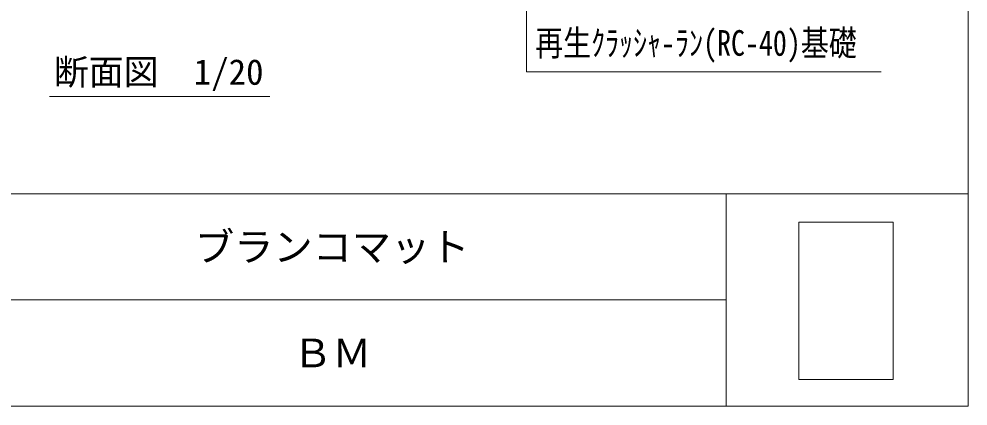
# Model space of a CAD drawing. Units: millimetres, scale not verified. Extents: x 303 to 5780, y 4488 to 8222.
# Drawn here: x 4024 to 5780, y 4488 to 5205 of the extents above; entities that cross this region are included whole.
import ezdxf
from ezdxf.enums import TextEntityAlignment as Align

# ---------------------------------------------------------------- set-up
doc = ezdxf.new("R2010")
doc.units = ezdxf.units.MM
doc.header["$LTSCALE"] = 20
for name, color, linetype, lineweight in [('0_2', 7, 'Continuous', 13), ('_0-0_', 7, 'Continuous', 13), ('寸法', 1, 'Continuous', 13), ('本体', 7, 'Continuous', 13)]:
    doc.layers.add(name, color=color, linetype=linetype, lineweight=lineweight)
doc.styles.add('ＭＳ ゴシック', font='')
doc.styles.get('ＭＳ ゴシック').set_extended_font_data('MS Gothic')

msp = doc.modelspace()

# ---------------------------------------------------------------- linework, layer by layer
at = {"layer": '0_2'}
msp.add_line((5331.86, 4685), (3387.96, 4685), dxfattribs=at)
msp.add_lwpolyline([(5466.58, 4828.96), (5640.98, 4828.96), (5640.98, 4537.89), (5466.58, 4537.89)], close=True, dxfattribs=at)
at = {"layer": '_0-0_', "color": 6}
msp.add_line((303.28, 4881.57), (5779.54, 4881.57), dxfattribs=at)
at = {"layer": '_0-0_'}
msp.add_line((5331.86, 4881.57), (5331.86, 4488.42), dxfattribs=at)
at = {"layer": '_0-0_', "color": 6}
msp.add_lwpolyline([(5779.54, 8112.05), (303.28, 8112.05), (303.28, 4488.42), (5779.54, 4488.42)], close=True, dxfattribs=at)
at = {"layer": '寸法', "color": 3}
msp.add_line((4080.22, 5062.05), (4487.73, 5062.05), dxfattribs=at)
at = {"layer": '本体', "color": 1}
msp.add_lwpolyline([(4962.6, 5760.45), (4962.6, 5745.45), (4962.6, 5107.72), (5618.58, 5107.72)], dxfattribs=at)

# ---------------------------------------------------------------- texts
at = {"layer": '_0-0_', "style": 'ＭＳ ゴシック'}
for s, p in [('ブランコマット', (4603.31, 4783.29)), ('ＢＭ', (4603.31, 4586.71))]:
    msp.add_text(s, height=53.17, dxfattribs=at).set_placement(p, align=Align.MIDDLE_CENTER)
at = {"layer": '寸法', "color": 3, "style": 'ＭＳ ゴシック', "width": 0.8}
msp.add_text('再生ｸﾗｯｼｬ-ﾗﾝ(RC-40)基礎', height=47.47, dxfattribs=at).set_placement((4978.61, 5122.98), align=Align.BOTTOM_LEFT)
at = {"layer": '寸法', "color": 3, "style": 'ＭＳ ゴシック'}
msp.add_text('断面図\u30001/20', height=47.47, dxfattribs=at).set_placement((4088.01, 5069.24), align=Align.BOTTOM_LEFT)

doc.saveas('drawing.dxf')
